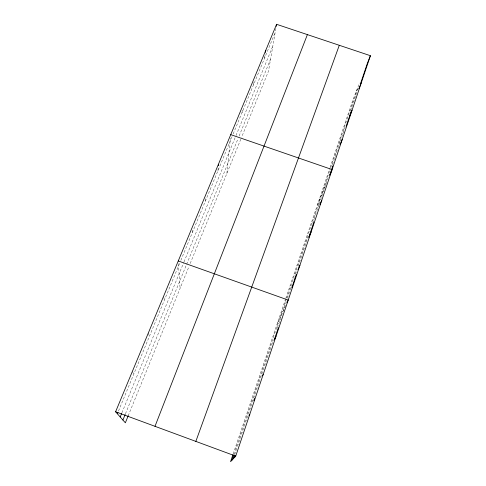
<?xml version="1.0" encoding="UTF-8"?>
<svg xmlns="http://www.w3.org/2000/svg" width="486" height="486" viewBox="0 0 486 486"><rect width="100%" height="100%" fill="white"/><g stroke="black" fill="none" stroke-linecap="round" stroke-linejoin="round"><path stroke-width="0.36" stroke-dasharray="2.43 1.82" d="M205.39 201.095L205.499 198.112M217.971 170.695L218.232 167.117M226.871 173.429L230.4 138.073M242.01 112.624L242.459 108.992M253.498 84.886L254.087 80.725M264.536 58.217L265.222 53.873M275.872 28.431L268.466 71.266L241.56 137.356M233.177 453.912L285.574 298.993M285.811 298.283L329.86 168.041M330.097 167.336L352.921 99.855L359.573 83.051M233.784 454.556L286.412 298.732M286.649 298.015L330.243 168.94M330.723 167.518L357.398 88.537M234.738 454.446L271.486 345.467M271.723 344.756L273.393 339.817M277.433 327.825L286.236 301.715M287.426 298.191L291.709 285.495M293.848 279.146L294.322 277.737M295.518 274.201L297.183 269.256M298.137 266.425L307.924 237.405M312.717 223.196L318.974 204.642M319.217 203.926L328.597 176.096M332.424 164.748L340.133 141.894M340.376 141.177L345.674 125.449M350.692 110.583L358.407 87.699M128.201 415.797L189.084 266.255M190.208 263.491L241.275 138.054M125.467 413.768L238.006 138.735M239.136 135.983L270.55 59.219M121.907 412.796L183.714 262.604M184 261.905L235.734 136.189M236.02 135.503L272.816 46.079M118.505 410.98L179.729 263.09M180.865 260.332L232.047 136.694M233.189 133.942L275.155 32.556M317.394 204.892L326.1 183.981M277.397 323.166L285.653 305.53M132.38 371.389L133.729 374.208M148.382 332.88L149.36 336.452M163.764 296.818L164.292 300.366M178.447 263.752L180.087 288.35M192.249 230.06L192.274 232.782"/><path stroke-width="0.73" d="M218.335 165.69L218.439 164.256M265.453 52.427L265.799 50.258M276.224 26.366L276.583 24.3L370.399 55.702L235.728 456.123L230.546 461.7L232.94 454.623M231.846 460.303L233.541 455.273M233.286 458.754L234.495 455.163M234.793 457.132L235.279 455.692M253.826 400.598L254.543 398.465M278.357 327.74L274.274 339.866L275.987 336.415M291.788 287.827L296.345 274.311M313.835 222.345L308.792 237.32L311.095 232.029M329.739 175.106L332.843 165.884M346.275 125.996L348.924 118.128M351.299 111.069L349.161 117.412L352.028 110.328M360.345 84.2L367.319 63.472M195.84 441.397L339.289 45.289M154.998 426.319L307.395 34.615M367.58 62.822L370.399 55.702M358.96 88.561L361.396 82.474M128.201 415.797L125.352 422.796L115.601 411.77L276.583 24.3M122.903 420.032L125.181 414.461M340.352 144.014L342.272 139.33M120.194 416.964L121.621 413.489M117.357 413.756L117.934 412.371M329.787 175.124L332.108 169.559L230.741 134.64M319.903 204.649L321.817 200.141M298.082 269.365L299.905 265.307M286.928 302.821L288.21 300.069L178.259 260.958M262.604 375.544L263.193 374.457M248.978 415.585L249.792 414.315M115.601 411.77L235.728 456.123"/></g></svg>
